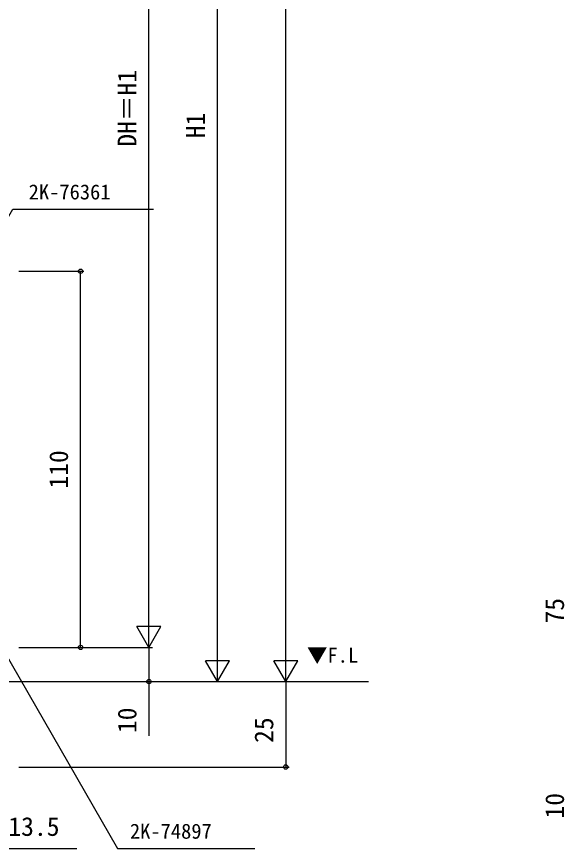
# Model space of a CAD drawing. Units: millimetres, scale not verified. Extents: x -437 to 438, y -681 to 679.
# Drawn here: x -250.4 to -90.3, y -124 to 119.3 of the extents above; entities that cross this region are included whole.
import ezdxf
from ezdxf.enums import TextEntityAlignment as Align

# ---------------------------------------------------------------- set-up
doc = ezdxf.new("R2010")
doc.units = ezdxf.units.MM
doc.header["$LTSCALE"] = 4
for name, color, linetype in [('0-1_USER1', 3, 'Continuous'), ('0-3_YKK_12', 2, 'Continuous'), ('0-6_YKK_D', 6, 'Continuous')]:
    doc.layers.add(name, color=color, linetype=linetype)
doc.styles.add('ＭＳ ゴシック', font='')
doc.styles.get('ＭＳ ゴシック').set_extended_font_data('MS Gothic')

msp = doc.modelspace()

# ---------------------------------------------------------------- linework, layer by layer
at = {"layer": '0-3_YKK_12'}
msp.add_line((-257.2, -75.2), (-147.474, -75.2), dxfattribs=at)
at = {"layer": '0-6_YKK_D'}
for p, q in [((-171.701, -68.2), (-171.701, 536.8)), ((-211.701, -58.2), (-211.701, 256.8)), ((-191.701, -68.2), (-191.701, 246.8)), ((-249.7, 44.8), (-230.7, 44.8)), ((-231.7, -65.2), (-231.7, 44.8)), ((-211.701, -65.2), (-211.701, -53.076)), ((-211.701, -65.2), (-215.201, -59.138)), ((-208.201, -59.138), (-215.201, -59.138)), ((-211.701, -65.2), (-208.201, -59.138)), ((-191.701, -75.2), (-191.701, -63.076)), ((-171.701, -75.2), (-171.701, -63.076)), ((-249.7, -65.2), (-210.701, -65.2)), ((-249.7, -65.2), (-230.7, -65.2)), ((-249.7, -65.2), (-210.701, -65.2)), ((-191.701, -75.2), (-195.201, -69.138)), ((-188.201, -69.138), (-195.201, -69.138)), ((-191.701, -75.2), (-188.201, -69.138)), ((-171.701, -75.2), (-175.201, -69.138)), ((-168.201, -69.138), (-175.201, -69.138)), ((-171.701, -75.2), (-168.201, -69.138)), ((-249.7, -75.2), (-190.701, -75.2)), ((-249.7, -75.2), (-170.701, -75.2)), ((-249.7, -75.2), (-210.701, -75.2)), ((-249.7, -75.2), (-170.701, -75.2)), ((-171.701, -75.2), (-171.701, -100.2)), ((-249.7, -100.2), (-170.701, -100.2))]:
    msp.add_line(p, q, dxfattribs=at)
for points in [[(-262.025, 44.797), (-260.75, 47.005), (-251.514, 63.002), (-210.399, 63.002)], [(-260.5, -55.364), (-259.225, -57.573), (-220.873, -124), (-180.794, -124)], [(-211.701, -65.2), (-211.701, -75.2), (-211.701, -91.125)], [(-269.701, -124), (-256.2, -124), (-232.775, -124)]]:
    msp.add_lwpolyline(points, dxfattribs=at)
for centre in [(-231.7, 44.8), (-231.7, -65.2), (-211.701, -75.2), (-171.701, -100.2)]:
    msp.add_circle(centre, 0.637, dxfattribs=at)

# ---------------------------------------------------------------- texts
at = {"layer": '0-1_USER1', "style": 'ＭＳ ゴシック'}
msp.add_text('▼F.L', height=4.399, dxfattribs=at).set_placement((-165.518, -70.995), align=Align.BOTTOM_LEFT)
at = {"layer": '0-6_YKK_D', "style": 'ＭＳ ゴシック'}
for s, p in [('DH＝H1', (-213.701, 81.253)), ('H1', (-193.701, 83.718)), ('110', (-233.7, -18.765)), ('75', (-88.701, -58.24)), ('10', (-213.701, -90.276)), ('25', (-173.701, -93.155)), ('10', (-88.701, -115.276))]:
    msp.add_text(s, height=5.499, rotation=90, dxfattribs=at).set_placement(p, align=Align.BOTTOM_LEFT)
for s, height, p in [('2K-76361', 4.399, (-246.871, 64.507)), ('13.5', 5.499, (-252.801, -122)), ('2K-74897', 4.399, (-217.266, -122.5))]:
    msp.add_text(s, height=height, dxfattribs=at).set_placement(p, align=Align.BOTTOM_LEFT)

doc.saveas('drawing.dxf')
